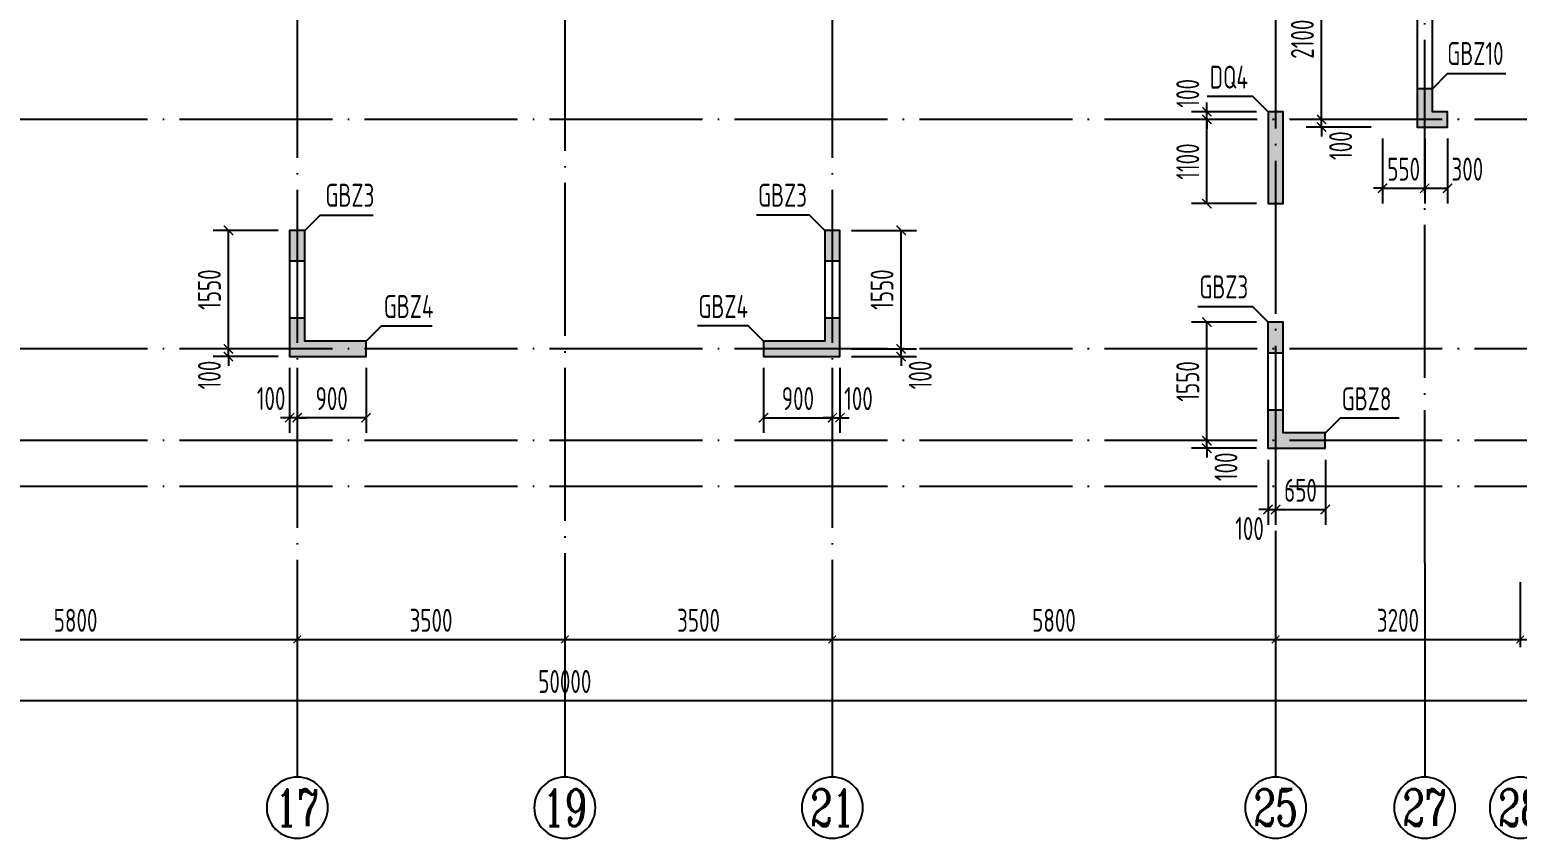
# Model space of a CAD drawing. Extents: x -1058961 to 23600, y -449123 to 2751847.
# Drawn here: x -426729 to -407268, y -190577 to -180004 of the extents above; entities that cross this region are included whole.
import ezdxf
from ezdxf.enums import TextEntityAlignment as Align

# ---------------------------------------------------------------- set-up
doc = ezdxf.new("R2010")
doc.units = 0
doc.header["$LTSCALE"] = 1000
doc.linetypes.add('DOTE', pattern=[2.42, 2, -0.2, 0.02, -0.2])
doc.layers.get('0').update_dxf_attribs({"linetype": 'CONTINUOUS'})
doc.layers.get('DEFPOINTS').update_dxf_attribs({"linetype": 'CONTINUOUS'})
for name, color, linetype in [('A-AXIS', 1, 'CONTINUOUS'), ('A-DOTE', 10, 'DOTE'), ('AXIS_NUM', 7, 'CONTINUOUS'), ('S-Q墙实线', 6, 'CONTINUOUS'), ('S-Q墙标注', 3, 'CONTINUOUS'), ('S-X详图填充', 252, 'CONTINUOUS'), ('S-X详图实线', 4, 'CONTINUOUS'), ('S-Y一般标注', 3, 'CONTINUOUS'), ('S-Z柱编号', 6, 'CONTINUOUS')]:
    doc.layers.add(name, color=color, linetype=linetype)
doc.styles.add('TSSD_Axis', font='complex.shx', dxfattribs={"width": 0.7, "bigfont": 'hztxt.shx'})
doc.styles.add('TSSD_DIMENSION', font='Tssdeng.shx', dxfattribs={"width": 0.7, "bigfont": 'tssdchn.shx'})
doc.styles.add('TSSD_REIN', font='tssdeng.shx', dxfattribs={"width": 0.7, "height": 300, "bigfont": 'tssdchn.shx'})
doc.styles.add('结构文字', font='zstxt.shx', dxfattribs={"width": 0.7, "bigfont": 'zshz.shx'})
doc.dimstyles.new('STRUCK', dxfattribs={"dimtxt": 400, "dimasz": 121, "dimexe": 200, "dimexo": 150, "dimgap": 115, "dimtad": 1, "dimdec": 0, "dimdsep": 46, "dimtxsty": '结构文字', "dimblk": 'ARCHTICK', "dimcen": 400, "dimclrd": 3, "dimclre": 3, "dimclrt": 7, "dimadec": 0, "dimazin": 0, "dimtfac": 1, "dimtdec": 0, "dimtix": 1, "dimtmove": 2, "dimatfit": 3, "dimldrblk": '_DIMX', "dimfxl": 0, "dimtolj": 1, "dimtzin": 0, "dimarcsym": 0})
doc.dimstyles.new('TSSD_100_100', dxfattribs={"dimtxt": 300, "dimasz": 100, "dimexe": 100, "dimexo": 250, "dimgap": 100, "dimtad": 1, "dimdec": 0, "dimzin": 0, "dimdsep": 46, "dimtxsty": 'TSSD_DIMENSION', "dimblk": 'ARCHTICK', "dimcen": 0, "dimdle": 100, "dimclrt": 7, "dimadec": 0, "dimazin": 0, "dimtfac": 1, "dimtdec": 0, "dimtix": 1, "dimtmove": 2, "dimatfit": 3, "dimldrblk": 'ARCHTICK', "dimfxl": 0, "dimtolj": 1, "dimtzin": 0, "dimarcsym": 0})

# ---------------------------------------------------------------- blocks, each defined once
blk = doc.blocks.new('_ArchTick')
at = {"color": 0, "linetype": 'ByBlock', "const_width": 0.15}
blk.add_lwpolyline([(-0.5, -0.5), (0.5, 0.5)], dxfattribs=at)
blk = doc.blocks.new('*D1101')
at = {"layer": 'DEFPOINTS', "color": 0}
for p in [(20300, 3600), (26100, 3600), (26100, 2600)]:
    blk.add_point(p, dxfattribs=at)
at = {"layer": 'S-Y一般标注', "color": 0, "lineweight": -2}
for p, q in [((20300, 3350), (20300, 2500)), ((26100, 3350), (26100, 2500)), ((20200, 2600), (26200, 2600))]:
    blk.add_line(p, q, dxfattribs=at)
at = {"layer": 'S-Y一般标注', "color": 0, "lineweight": -2, "xscale": 100, "yscale": 100, "zscale": 100, "rotation": 180}
blk.add_blockref('_ArchTick', (20300, 2600), dxfattribs=at)
at = {"layer": 'S-Y一般标注', "color": 0, "lineweight": -2, "xscale": 100, "yscale": 100, "zscale": 100}
blk.add_blockref('_ArchTick', (26100, 2600), dxfattribs=at)
at = {"layer": 'S-Y一般标注', "color": 7, "insert": (23200, 2850), "char_height": 300, "attachment_point": 5, "style": 'TSSD_DIMENSION'}
blk.add_mtext('\\A1;5800', dxfattribs=at)
blk = doc.blocks.new('ts_axno')
at = {"color": 0, "linetype": 'ByBlock', "lineweight": -2}
blk.add_circle((0, 0), 0.5, dxfattribs=at)
at = {"color": 0, "linetype": 'ByBlock', "lineweight": -2, "style": 'TSSD_Axis', "width": 0.7}
blk.add_attdef('A', text='', height=0.6, dxfattribs=at).set_placement((0, 0), align=Align.MIDDLE_CENTER)
blk = doc.blocks.new('*D1102')
at = {"layer": 'DEFPOINTS', "color": 0}
for p in [(26100, 3600), (29600, 3600), (29600, 2600)]:
    blk.add_point(p, dxfattribs=at)
at = {"layer": 'S-Y一般标注', "color": 0, "lineweight": -2}
for p, q in [((26100, 3350), (26100, 2500)), ((29600, 3350), (29600, 2500)), ((26000, 2600), (29700, 2600))]:
    blk.add_line(p, q, dxfattribs=at)
at = {"layer": 'S-Y一般标注', "color": 0, "lineweight": -2, "xscale": 100, "yscale": 100, "zscale": 100, "rotation": 180}
blk.add_blockref('_ArchTick', (26100, 2600), dxfattribs=at)
at = {"layer": 'S-Y一般标注', "color": 0, "lineweight": -2, "xscale": 100, "yscale": 100, "zscale": 100}
blk.add_blockref('_ArchTick', (29600, 2600), dxfattribs=at)
at = {"layer": 'S-Y一般标注', "color": 7, "insert": (27850, 2850), "char_height": 300, "attachment_point": 5, "style": 'TSSD_DIMENSION'}
blk.add_mtext('\\A1;3500', dxfattribs=at)
blk = doc.blocks.new('*D1103')
at = {"layer": 'DEFPOINTS', "color": 0}
for p in [(33100, 3600), (38900, 3600), (38900, 2600)]:
    blk.add_point(p, dxfattribs=at)
at = {"layer": 'S-Y一般标注', "color": 0, "lineweight": -2}
for p, q in [((33100, 3350), (33100, 2500)), ((38900, 3350), (38900, 2500)), ((33000, 2600), (39000, 2600))]:
    blk.add_line(p, q, dxfattribs=at)
at = {"layer": 'S-Y一般标注', "color": 0, "lineweight": -2, "xscale": 100, "yscale": 100, "zscale": 100, "rotation": 180}
blk.add_blockref('_ArchTick', (33100, 2600), dxfattribs=at)
at = {"layer": 'S-Y一般标注', "color": 0, "lineweight": -2, "xscale": 100, "yscale": 100, "zscale": 100}
blk.add_blockref('_ArchTick', (38900, 2600), dxfattribs=at)
at = {"layer": 'S-Y一般标注', "color": 7, "insert": (36000, 2850), "char_height": 300, "attachment_point": 5, "style": 'TSSD_DIMENSION'}
blk.add_mtext('\\A1;5800', dxfattribs=at)
blk = doc.blocks.new('*D1104')
at = {"layer": 'DEFPOINTS', "color": 0}
for p in [(42100, 3600), (45300, 3600), (45300, 2600)]:
    blk.add_point(p, dxfattribs=at)
at = {"layer": 'S-Y一般标注', "color": 0, "lineweight": -2}
for p, q in [((42100, 3350), (42100, 2500)), ((45300, 3350), (45300, 2500)), ((42000, 2600), (45400, 2600))]:
    blk.add_line(p, q, dxfattribs=at)
at = {"layer": 'S-Y一般标注', "color": 0, "lineweight": -2, "xscale": 100, "yscale": 100, "zscale": 100, "rotation": 180}
blk.add_blockref('_ArchTick', (42100, 2600), dxfattribs=at)
at = {"layer": 'S-Y一般标注', "color": 0, "lineweight": -2, "xscale": 100, "yscale": 100, "zscale": 100}
blk.add_blockref('_ArchTick', (45300, 2600), dxfattribs=at)
at = {"layer": 'S-Y一般标注', "color": 7, "insert": (43700, 2850), "char_height": 300, "attachment_point": 5, "style": 'TSSD_DIMENSION'}
blk.add_mtext('\\A1;3200', dxfattribs=at)
blk = doc.blocks.new('*D1107')
at = {"layer": 'DEFPOINTS', "color": 0}
for p in [(4600, 3600), (54600, 3600), (54600, 1800)]:
    blk.add_point(p, dxfattribs=at)
at = {"layer": 'S-Y一般标注', "color": 0, "lineweight": -2}
for p, q in [((4600, 3350), (4600, 1700)), ((54600, 3350), (54600, 1700)), ((4500, 1800), (54700, 1800))]:
    blk.add_line(p, q, dxfattribs=at)
at = {"layer": 'S-Y一般标注', "color": 0, "lineweight": -2, "xscale": 100, "yscale": 100, "zscale": 100, "rotation": 180}
blk.add_blockref('_ArchTick', (4600, 1800), dxfattribs=at)
at = {"layer": 'S-Y一般标注', "color": 0, "lineweight": -2, "xscale": 100, "yscale": 100, "zscale": 100}
blk.add_blockref('_ArchTick', (54600, 1800), dxfattribs=at)
at = {"layer": 'S-Y一般标注', "color": 7, "insert": (29600, 2050), "char_height": 300, "attachment_point": 5, "style": 'TSSD_DIMENSION'}
blk.add_mtext('\\A1;50000', dxfattribs=at)
blk = doc.blocks.new('*D1110')
at = {"layer": 'DEFPOINTS', "color": 0}
for p in [(29600, 3600), (33100, 3600), (33100, 2600)]:
    blk.add_point(p, dxfattribs=at)
at = {"layer": 'S-Y一般标注', "color": 0, "lineweight": -2}
for p, q in [((29600, 3350), (29600, 2500)), ((33100, 3350), (33100, 2500)), ((29500, 2600), (33200, 2600))]:
    blk.add_line(p, q, dxfattribs=at)
at = {"layer": 'S-Y一般标注', "color": 0, "lineweight": -2, "xscale": 100, "yscale": 100, "zscale": 100, "rotation": 180}
blk.add_blockref('_ArchTick', (29600, 2600), dxfattribs=at)
at = {"layer": 'S-Y一般标注', "color": 0, "lineweight": -2, "xscale": 100, "yscale": 100, "zscale": 100}
blk.add_blockref('_ArchTick', (33100, 2600), dxfattribs=at)
at = {"layer": 'S-Y一般标注', "color": 7, "insert": (31350, 2850), "char_height": 300, "attachment_point": 5, "style": 'TSSD_DIMENSION'}
blk.add_mtext('\\A1;3500', dxfattribs=at)
blk = doc.blocks.new('*D1111')
at = {"layer": 'DEFPOINTS', "color": 0}
for p in [(38900, 3600), (42100, 3600), (42100, 2600)]:
    blk.add_point(p, dxfattribs=at)
at = {"layer": 'S-Y一般标注', "color": 0, "lineweight": -2}
for p, q in [((38900, 3350), (38900, 2500)), ((42100, 3350), (42100, 2500)), ((38800, 2600), (42200, 2600))]:
    blk.add_line(p, q, dxfattribs=at)
at = {"layer": 'S-Y一般标注', "color": 0, "lineweight": -2, "xscale": 100, "yscale": 100, "zscale": 100, "rotation": 180}
blk.add_blockref('_ArchTick', (38900, 2600), dxfattribs=at)
at = {"layer": 'S-Y一般标注', "color": 0, "lineweight": -2, "xscale": 100, "yscale": 100, "zscale": 100}
blk.add_blockref('_ArchTick', (42100, 2600), dxfattribs=at)
at = {"layer": 'S-Y一般标注', "color": 7, "insert": (40500, 2850), "char_height": 300, "attachment_point": 5, "style": 'TSSD_DIMENSION'}
blk.add_mtext('\\A1;3200', dxfattribs=at)
blk = doc.blocks.new('*D908')
at = {"layer": 'DEFPOINTS', "color": 0}
for p in [(-424129, -184177), (-423329, -184177), (-423329, -184277)]:
    blk.add_point(p, dxfattribs=at)
at = {"layer": 'S-Q墙标注', "color": 3, "lineweight": -2}
for p, q in [((-424129, -184177), (-424129, -184056)), ((-423479, -184177), (-424329, -184177)), ((-423479, -184277), (-424329, -184277)), ((-424129, -184277), (-424129, -184177)), ((-424129, -184277), (-424129, -184398))]:
    blk.add_line(p, q, dxfattribs=at)
at = {"layer": 'S-Q墙标注', "color": 3, "lineweight": -2, "xscale": 121, "yscale": 121, "zscale": 121}
for p, rotation in [((-424129, -184177), 270), ((-424129, -184277), 90)]:
    blk.add_blockref('_ArchTick', p, dxfattribs=dict(at, rotation=rotation))
at = {"layer": 'S-Q墙标注', "color": 7, "insert": (-424379, -184519), "char_height": 300, "attachment_point": 5, "rotation": 90, "style": 'TSSD_REIN'}
blk.add_mtext('\\A1;100', dxfattribs=at)
blk = doc.blocks.new('_DIMX')
blk.add_line((-150, 0), (150, 0))
at = {"const_width": 50}
blk.add_lwpolyline([(-70, -70), (70, 70)], dxfattribs=at)
blk = doc.blocks.new('*D909')
at = {"layer": 'DEFPOINTS', "color": 0}
for p in [(-424129, -182627), (-423329, -182627), (-423329, -184177)]:
    blk.add_point(p, dxfattribs=at)
at = {"layer": 'S-Q墙标注', "color": 3, "lineweight": -2}
for p, q in [((-423479, -182627), (-424329, -182627)), ((-424129, -184177), (-424129, -182627)), ((-423479, -184177), (-424329, -184177))]:
    blk.add_line(p, q, dxfattribs=at)
at = {"layer": 'S-Q墙标注', "color": 3, "lineweight": -2, "xscale": 121, "yscale": 121, "zscale": 121}
for p, rotation in [((-424129, -182627), 90), ((-424129, -184177), 270)]:
    blk.add_blockref('_ArchTick', p, dxfattribs=dict(at, rotation=rotation))
at = {"layer": 'S-Q墙标注', "color": 7, "insert": (-424379, -183402), "char_height": 300, "attachment_point": 5, "rotation": 90, "style": 'TSSD_REIN'}
blk.add_mtext('\\A1;1550', dxfattribs=at)
blk = doc.blocks.new('*D910')
at = {"layer": 'DEFPOINTS', "color": 0}
for p in [(-423229, -184277), (-422329, -184277), (-423229, -185077)]:
    blk.add_point(p, dxfattribs=at)
at = {"layer": 'S-Q墙标注', "color": 3, "lineweight": -2}
for p, q in [((-423229, -184427), (-423229, -185277)), ((-422329, -184427), (-422329, -185277)), ((-422329, -185077), (-423229, -185077))]:
    blk.add_line(p, q, dxfattribs=at)
at = {"layer": 'S-Q墙标注', "color": 3, "lineweight": -2, "xscale": 121, "yscale": 121, "zscale": 121, "rotation": 180}
blk.add_blockref('_ArchTick', (-423229, -185077), dxfattribs=at)
at = {"layer": 'S-Q墙标注', "color": 3, "lineweight": -2, "xscale": 121, "yscale": 121, "zscale": 121}
blk.add_blockref('_ArchTick', (-422329, -185077), dxfattribs=at)
at = {"layer": 'S-Q墙标注', "color": 7, "insert": (-422779, -184827), "char_height": 300, "attachment_point": 5, "style": 'TSSD_REIN'}
blk.add_mtext('\\A1;900', dxfattribs=at)
blk = doc.blocks.new('*D911')
at = {"layer": 'DEFPOINTS', "color": 0}
for p in [(-423329, -184277), (-423229, -184277), (-423329, -185077)]:
    blk.add_point(p, dxfattribs=at)
at = {"layer": 'S-Q墙标注', "color": 3, "lineweight": -2}
for p, q in [((-423329, -184427), (-423329, -185277)), ((-423229, -184427), (-423229, -185277)), ((-423329, -185077), (-423450, -185077)), ((-423229, -185077), (-423329, -185077)), ((-423229, -185077), (-423108, -185077))]:
    blk.add_line(p, q, dxfattribs=at)
at = {"layer": 'S-Q墙标注', "color": 3, "lineweight": -2, "xscale": 121, "yscale": 121, "zscale": 121}
blk.add_blockref('_ArchTick', (-423329, -185077), dxfattribs=at)
at = {"layer": 'S-Q墙标注', "color": 3, "lineweight": -2, "xscale": 121, "yscale": 121, "zscale": 121, "rotation": 180}
blk.add_blockref('_ArchTick', (-423229, -185077), dxfattribs=at)
at = {"layer": 'S-Q墙标注', "color": 7, "insert": (-423571, -184827), "char_height": 300, "attachment_point": 5, "style": 'TSSD_REIN'}
blk.add_mtext('\\A1;100', dxfattribs=at)
blk = doc.blocks.new('*D979')
at = {"layer": 'DEFPOINTS', "color": 0}
for p in [(-416129, -184177), (-416129, -184277), (-415329, -184177)]:
    blk.add_point(p, dxfattribs=at)
at = {"layer": 'S-Q墙标注', "color": 3, "lineweight": -2}
for p, q in [((-415329, -184177), (-415329, -184056)), ((-415979, -184177), (-415129, -184177)), ((-415979, -184277), (-415129, -184277)), ((-415329, -184277), (-415329, -184177)), ((-415329, -184277), (-415329, -184398))]:
    blk.add_line(p, q, dxfattribs=at)
at = {"layer": 'S-Q墙标注', "color": 3, "lineweight": -2, "xscale": 121, "yscale": 121, "zscale": 121}
for p, rotation in [((-415329, -184177), 270), ((-415329, -184277), 90)]:
    blk.add_blockref('_ArchTick', p, dxfattribs=dict(at, rotation=rotation))
at = {"layer": 'S-Q墙标注', "color": 7, "insert": (-415079, -184519), "char_height": 300, "attachment_point": 5, "rotation": 90, "style": 'TSSD_REIN'}
blk.add_mtext('\\A1;100', dxfattribs=at)
blk = doc.blocks.new('*D980')
at = {"layer": 'DEFPOINTS', "color": 0}
for p in [(-416129, -182627), (-415329, -182627), (-416129, -184177)]:
    blk.add_point(p, dxfattribs=at)
at = {"layer": 'S-Q墙标注', "color": 3, "lineweight": -2}
for p, q in [((-415979, -182627), (-415129, -182627)), ((-415329, -184177), (-415329, -182627)), ((-415979, -184177), (-415129, -184177))]:
    blk.add_line(p, q, dxfattribs=at)
at = {"layer": 'S-Q墙标注', "color": 3, "lineweight": -2, "xscale": 121, "yscale": 121, "zscale": 121}
for p, rotation in [((-415329, -182627), 90), ((-415329, -184177), 270)]:
    blk.add_blockref('_ArchTick', p, dxfattribs=dict(at, rotation=rotation))
at = {"layer": 'S-Q墙标注', "color": 7, "insert": (-415579, -183402), "char_height": 300, "attachment_point": 5, "rotation": 90, "style": 'TSSD_REIN'}
blk.add_mtext('\\A1;1550', dxfattribs=at)
blk = doc.blocks.new('*D981')
at = {"layer": 'DEFPOINTS', "color": 0}
for p in [(-417129, -184277), (-416229, -184277), (-416229, -185077)]:
    blk.add_point(p, dxfattribs=at)
at = {"layer": 'S-Q墙标注', "color": 3, "lineweight": -2}
for p, q in [((-417129, -184427), (-417129, -185277)), ((-416229, -184427), (-416229, -185277)), ((-417129, -185077), (-416229, -185077))]:
    blk.add_line(p, q, dxfattribs=at)
at = {"layer": 'S-Q墙标注', "color": 3, "lineweight": -2, "xscale": 121, "yscale": 121, "zscale": 121, "rotation": 180}
blk.add_blockref('_ArchTick', (-417129, -185077), dxfattribs=at)
at = {"layer": 'S-Q墙标注', "color": 3, "lineweight": -2, "xscale": 121, "yscale": 121, "zscale": 121}
blk.add_blockref('_ArchTick', (-416229, -185077), dxfattribs=at)
at = {"layer": 'S-Q墙标注', "color": 7, "insert": (-416679, -184827), "char_height": 300, "attachment_point": 5, "style": 'TSSD_REIN'}
blk.add_mtext('\\A1;900', dxfattribs=at)
blk = doc.blocks.new('*D982')
at = {"layer": 'DEFPOINTS', "color": 0}
for p in [(-416229, -184277), (-416129, -184277), (-416129, -185077)]:
    blk.add_point(p, dxfattribs=at)
at = {"layer": 'S-Q墙标注', "color": 3, "lineweight": -2}
for p, q in [((-416229, -184427), (-416229, -185277)), ((-416129, -184427), (-416129, -185277)), ((-416229, -185077), (-416350, -185077)), ((-416229, -185077), (-416129, -185077)), ((-416129, -185077), (-416008, -185077))]:
    blk.add_line(p, q, dxfattribs=at)
at = {"layer": 'S-Q墙标注', "color": 3, "lineweight": -2, "xscale": 121, "yscale": 121, "zscale": 121}
blk.add_blockref('_ArchTick', (-416229, -185077), dxfattribs=at)
at = {"layer": 'S-Q墙标注', "color": 3, "lineweight": -2, "xscale": 121, "yscale": 121, "zscale": 121, "rotation": 180}
blk.add_blockref('_ArchTick', (-416129, -185077), dxfattribs=at)
at = {"layer": 'S-Q墙标注', "color": 7, "insert": (-415887, -184827), "char_height": 300, "attachment_point": 5, "style": 'TSSD_REIN'}
blk.add_mtext('\\A1;100', dxfattribs=at)
blk = doc.blocks.new('*D983')
at = {"layer": 'DEFPOINTS', "color": 0}
for p in [(-411329, -185377), (-410529, -185377), (-410529, -185477)]:
    blk.add_point(p, dxfattribs=at)
at = {"layer": 'S-Q墙标注', "color": 3, "lineweight": -2}
for p, q in [((-411329, -185377), (-411329, -185256)), ((-410679, -185377), (-411529, -185377)), ((-411329, -185477), (-411329, -185377)), ((-410679, -185477), (-411529, -185477)), ((-411329, -185477), (-411329, -185598))]:
    blk.add_line(p, q, dxfattribs=at)
at = {"layer": 'S-Q墙标注', "color": 3, "lineweight": -2, "xscale": 121, "yscale": 121, "zscale": 121}
for p, rotation in [((-411329, -185377), 270), ((-411329, -185477), 90)]:
    blk.add_blockref('_ArchTick', p, dxfattribs=dict(at, rotation=rotation))
at = {"layer": 'S-Q墙标注', "color": 7, "insert": (-411079, -185719), "char_height": 300, "attachment_point": 5, "rotation": 90, "style": 'TSSD_REIN'}
blk.add_mtext('\\A1;100', dxfattribs=at)
blk = doc.blocks.new('*D984')
at = {"layer": 'DEFPOINTS', "color": 0}
for p in [(-411329, -183827), (-410529, -183827), (-410529, -185377)]:
    blk.add_point(p, dxfattribs=at)
at = {"layer": 'S-Q墙标注', "color": 3, "lineweight": -2}
for p, q in [((-410679, -183827), (-411529, -183827)), ((-411329, -185377), (-411329, -183827)), ((-410679, -185377), (-411529, -185377))]:
    blk.add_line(p, q, dxfattribs=at)
at = {"layer": 'S-Q墙标注', "color": 3, "lineweight": -2, "xscale": 121, "yscale": 121, "zscale": 121}
for p, rotation in [((-411329, -183827), 90), ((-411329, -185377), 270)]:
    blk.add_blockref('_ArchTick', p, dxfattribs=dict(at, rotation=rotation))
at = {"layer": 'S-Q墙标注', "color": 7, "insert": (-411579, -184602), "char_height": 300, "attachment_point": 5, "rotation": 90, "style": 'TSSD_REIN'}
blk.add_mtext('\\A1;1550', dxfattribs=at)
blk = doc.blocks.new('*D985')
at = {"layer": 'DEFPOINTS', "color": 0}
for p in [(-410529, -185477), (-410429, -185477), (-410429, -186277)]:
    blk.add_point(p, dxfattribs=at)
at = {"layer": 'S-Q墙标注', "color": 3, "lineweight": -2}
for p, q in [((-410529, -185627), (-410529, -186477)), ((-410429, -185627), (-410429, -186477)), ((-410529, -186277), (-410650, -186277)), ((-410529, -186277), (-410429, -186277)), ((-410429, -186277), (-410308, -186277))]:
    blk.add_line(p, q, dxfattribs=at)
at = {"layer": 'S-Q墙标注', "color": 3, "lineweight": -2, "xscale": 121, "yscale": 121, "zscale": 121}
blk.add_blockref('_ArchTick', (-410529, -186277), dxfattribs=at)
at = {"layer": 'S-Q墙标注', "color": 3, "lineweight": -2, "xscale": 121, "yscale": 121, "zscale": 121, "rotation": 180}
blk.add_blockref('_ArchTick', (-410429, -186277), dxfattribs=at)
at = {"layer": 'S-Q墙标注', "color": 7, "insert": (-410771, -186527), "char_height": 300, "attachment_point": 5, "style": 'TSSD_REIN'}
blk.add_mtext('\\A1;100', dxfattribs=at)
blk = doc.blocks.new('*D986')
at = {"layer": 'DEFPOINTS', "color": 0}
for p in [(-410429, -185477), (-409779, -185477), (-409779, -186277)]:
    blk.add_point(p, dxfattribs=at)
at = {"layer": 'S-Q墙标注', "color": 3, "lineweight": -2}
for p, q in [((-410429, -185627), (-410429, -186477)), ((-409779, -185627), (-409779, -186477)), ((-410429, -186277), (-409779, -186277))]:
    blk.add_line(p, q, dxfattribs=at)
at = {"layer": 'S-Q墙标注', "color": 3, "lineweight": -2, "xscale": 121, "yscale": 121, "zscale": 121, "rotation": 180}
blk.add_blockref('_ArchTick', (-410429, -186277), dxfattribs=at)
at = {"layer": 'S-Q墙标注', "color": 3, "lineweight": -2, "xscale": 121, "yscale": 121, "zscale": 121}
blk.add_blockref('_ArchTick', (-409779, -186277), dxfattribs=at)
at = {"layer": 'S-Q墙标注', "color": 7, "insert": (-410104, -186027), "char_height": 300, "attachment_point": 5, "style": 'TSSD_REIN'}
blk.add_mtext('\\A1;650', dxfattribs=at)
blk = doc.blocks.new('*D1007')
at = {"layer": 'DEFPOINTS', "color": 0}
for p in [(-409829, -181177), (-409029, -181177), (-409029, -181277)]:
    blk.add_point(p, dxfattribs=at)
at = {"layer": 'S-Q墙标注', "color": 3, "lineweight": -2}
for p, q in [((-409179, -181177), (-410029, -181177)), ((-409829, -181177), (-409829, -181056)), ((-409829, -181277), (-409829, -181177)), ((-409179, -181277), (-410029, -181277)), ((-409829, -181277), (-409829, -181398))]:
    blk.add_line(p, q, dxfattribs=at)
at = {"layer": 'S-Q墙标注', "color": 3, "lineweight": -2, "xscale": 121, "yscale": 121, "zscale": 121}
for p, rotation in [((-409829, -181177), 270), ((-409829, -181277), 90)]:
    blk.add_blockref('_ArchTick', p, dxfattribs=dict(at, rotation=rotation))
at = {"layer": 'S-Q墙标注', "color": 7, "insert": (-409579, -181519), "char_height": 300, "attachment_point": 5, "rotation": 90, "style": 'TSSD_REIN'}
blk.add_mtext('\\A1;100', dxfattribs=at)
blk = doc.blocks.new('*D1008')
at = {"layer": 'DEFPOINTS', "color": 0}
for p in [(-409829, -179077), (-409029, -179077), (-409029, -181177)]:
    blk.add_point(p, dxfattribs=at)
at = {"layer": 'S-Q墙标注', "color": 3, "lineweight": -2}
for p, q in [((-409179, -179077), (-410029, -179077)), ((-409829, -181177), (-409829, -179077)), ((-409179, -181177), (-410029, -181177))]:
    blk.add_line(p, q, dxfattribs=at)
at = {"layer": 'S-Q墙标注', "color": 3, "lineweight": -2, "xscale": 121, "yscale": 121, "zscale": 121}
for p, rotation in [((-409829, -179077), 90), ((-409829, -181177), 270)]:
    blk.add_blockref('_ArchTick', p, dxfattribs=dict(at, rotation=rotation))
at = {"layer": 'S-Q墙标注', "color": 7, "insert": (-410079, -180127), "char_height": 300, "attachment_point": 5, "rotation": 90, "style": 'TSSD_REIN'}
blk.add_mtext('\\A1;2100', dxfattribs=at)
blk = doc.blocks.new('*D1060')
at = {"layer": 'DEFPOINTS', "color": 0}
for p in [(-409029, -181277), (-408479, -181277), (-408479, -182077)]:
    blk.add_point(p, dxfattribs=at)
at = {"layer": 'S-Q墙标注', "color": 3, "lineweight": -2}
for p, q in [((-409029, -181427), (-409029, -182277)), ((-408479, -181427), (-408479, -182277)), ((-409029, -182077), (-409150, -182077)), ((-409029, -182077), (-408479, -182077)), ((-408479, -182077), (-408358, -182077))]:
    blk.add_line(p, q, dxfattribs=at)
at = {"layer": 'S-Q墙标注', "color": 3, "lineweight": -2, "xscale": 121, "yscale": 121, "zscale": 121}
blk.add_blockref('_ArchTick', (-409029, -182077), dxfattribs=at)
at = {"layer": 'S-Q墙标注', "color": 3, "lineweight": -2, "xscale": 121, "yscale": 121, "zscale": 121, "rotation": 180}
blk.add_blockref('_ArchTick', (-408479, -182077), dxfattribs=at)
at = {"layer": 'S-Q墙标注', "color": 7, "insert": (-408754, -181827), "char_height": 300, "attachment_point": 5, "style": 'TSSD_REIN'}
blk.add_mtext('\\A1;550', dxfattribs=at)
blk = doc.blocks.new('*D1061')
at = {"layer": 'DEFPOINTS', "color": 0}
for p in [(-408479, -181277), (-408179, -181277), (-408179, -182077)]:
    blk.add_point(p, dxfattribs=at)
at = {"layer": 'S-Q墙标注', "color": 3, "lineweight": -2}
for p, q in [((-408479, -181427), (-408479, -182277)), ((-408179, -181427), (-408179, -182277)), ((-408479, -182077), (-408179, -182077))]:
    blk.add_line(p, q, dxfattribs=at)
at = {"layer": 'S-Q墙标注', "color": 3, "lineweight": -2, "xscale": 121, "yscale": 121, "zscale": 121, "rotation": 180}
blk.add_blockref('_ArchTick', (-408479, -182077), dxfattribs=at)
at = {"layer": 'S-Q墙标注', "color": 3, "lineweight": -2, "xscale": 121, "yscale": 121, "zscale": 121}
blk.add_blockref('_ArchTick', (-408179, -182077), dxfattribs=at)
at = {"layer": 'S-Q墙标注', "color": 7, "insert": (-407921, -181827), "char_height": 300, "attachment_point": 5, "style": 'TSSD_REIN'}
blk.add_mtext('\\A1;300', dxfattribs=at)
blk = doc.blocks.new('*D3207')
at = {"layer": 'DEFPOINTS', "color": 0}
for p in [(-411329, -181177), (-410529, -181177), (-410529, -182277)]:
    blk.add_point(p, dxfattribs=at)
at = {"layer": 'S-Q墙标注', "color": 3, "lineweight": -2}
for p, q in [((-410679, -181177), (-411529, -181177)), ((-411329, -182277), (-411329, -181177)), ((-410679, -182277), (-411529, -182277))]:
    blk.add_line(p, q, dxfattribs=at)
at = {"layer": 'S-Q墙标注', "color": 3, "lineweight": -2, "xscale": 121, "yscale": 121, "zscale": 121}
for p, rotation in [((-411329, -181177), 90), ((-411329, -182277), 270)]:
    blk.add_blockref('_ArchTick', p, dxfattribs=dict(at, rotation=rotation))
at = {"layer": 'S-Q墙标注', "color": 7, "insert": (-411579, -181727), "char_height": 300, "attachment_point": 5, "rotation": 90, "style": 'TSSD_REIN'}
blk.add_mtext('\\A1;1100', dxfattribs=at)
blk = doc.blocks.new('*D3208')
at = {"layer": 'DEFPOINTS', "color": 0}
for p in [(-411329, -181077), (-410529, -181077), (-410529, -181177)]:
    blk.add_point(p, dxfattribs=at)
at = {"layer": 'S-Q墙标注', "color": 3, "lineweight": -2}
for p, q in [((-411329, -181077), (-411329, -180956)), ((-410679, -181077), (-411529, -181077)), ((-410679, -181177), (-411529, -181177)), ((-411329, -181177), (-411329, -181077)), ((-411329, -181177), (-411329, -181298))]:
    blk.add_line(p, q, dxfattribs=at)
at = {"layer": 'S-Q墙标注', "color": 3, "lineweight": -2, "xscale": 121, "yscale": 121, "zscale": 121}
for p, rotation in [((-411329, -181077), 270), ((-411329, -181177), 90)]:
    blk.add_blockref('_ArchTick', p, dxfattribs=dict(at, rotation=rotation))
at = {"layer": 'S-Q墙标注', "color": 7, "insert": (-411579, -180835), "char_height": 300, "attachment_point": 5, "rotation": 90, "style": 'TSSD_REIN'}
blk.add_mtext('\\A1;100', dxfattribs=at)
blk = doc.blocks.new('20210726.16395156')
at = {"layer": 'A-AXIS'}
for p, q in [((26100, 3600), (26100, 800)), ((29600, 3600), (29600, 800)), ((33100, 3600), (33100, 800)), ((38900, 3600.1), (38900, 800.1)), ((40850, 3600.2), (40850, 800.2))]:
    blk.add_line(p, q, dxfattribs=at)
at = {"layer": 'A-DOTE'}
for p, q in [((29600, 18249.9), (29600, 3600)), ((38900.2, 13700), (38900, 3600)), ((40850, 3600.2), (40850, 11500)), ((26100, 10900), (26100, 3600)), ((33100, 10900), (33100, 3600)), ((55600, 9400), (3600, 9400)), ((55600, 6400), (3600, 6400)), ((55600, 5200), (3600, 5200)), ((55600, 4600), (3600, 4600))]:
    blk.add_line(p, q, dxfattribs=at)
at = {"layer": 'A-AXIS'}
ref = blk.add_blockref('ts_axno', (26100, 400), dxfattribs=dict(at, xscale=-800, yscale=800, zscale=800, rotation=180))
ref.add_attrib('10', '17', dxfattribs={"layer": 'AXIS_NUM', "height": 480, "style": 'TSSD_Axis', "width": 0.7}).set_placement((26100, 400), align=Align.MIDDLE_CENTER)
ref = blk.add_blockref('ts_axno', (29600, 400), dxfattribs=dict(at, xscale=-800, yscale=800, zscale=800, rotation=180))
ref.add_attrib('13', '19', dxfattribs={"layer": 'AXIS_NUM', "height": 480, "style": 'TSSD_Axis', "width": 0.7}).set_placement((29600, 400), align=Align.MIDDLE_CENTER)
ref = blk.add_blockref('ts_axno', (33100, 400), dxfattribs=dict(at, xscale=-800, yscale=800, zscale=800, rotation=180))
ref.add_attrib('13', '21', dxfattribs={"layer": 'AXIS_NUM', "height": 480, "style": 'TSSD_Axis', "width": 0.7}).set_placement((33100, 400), align=Align.MIDDLE_CENTER)
ref = blk.add_blockref('ts_axno', (38900, 400.1), dxfattribs=dict(at, xscale=-800, yscale=800, zscale=800, rotation=180))
ref.add_attrib('17', '25', dxfattribs={"layer": 'AXIS_NUM', "height": 480, "style": 'TSSD_Axis', "width": 0.7}).set_placement((38900, 400.1), align=Align.MIDDLE_CENTER)
ref = blk.add_blockref('ts_axno', (40850, 400.2), dxfattribs=dict(at, xscale=-800, yscale=800, zscale=800, rotation=180))
ref.add_attrib('5', '27', dxfattribs={"layer": 'AXIS_NUM', "height": 480, "style": 'TSSD_Axis', "width": 0.7}).set_placement((40850, 400.2), align=Align.MIDDLE_CENTER)
ref = blk.add_blockref('ts_axno', (42100, 400), dxfattribs=dict(at, xscale=-800, yscale=800, zscale=800, rotation=180))
ref.add_attrib('19', '28', dxfattribs={"layer": 'AXIS_NUM', "height": 480, "style": 'TSSD_Axis', "width": 0.7}).set_placement((42100, 400), align=Align.MIDDLE_CENTER)
at = {"layer": 'S-Y一般标注'}
for base, p1, p2, picture, middle in [((54600, 1800), (4600, 3600), (54600, 3600), '*D1107', (29600, 2050)), ((26100, 2600), (20300, 3600), (26100, 3600), '*D1101', (23200, 2850)), ((29600, 2600), (26100, 3600), (29600, 3600), '*D1102', (27850, 2850)), ((33100, 2600), (29600, 3600), (33100, 3600), '*D1110', (31350, 2850)), ((38900, 2600.1), (33100, 3600), (38900, 3600.1), '*D1103', (36000, 2850.1)), ((42100, 2600.1), (38900, 3600.1), (42100, 3600.1), '*D1111', (40500, 2850.1)), ((45300, 2600.1), (42100, 3600.1), (45300, 3600.1), '*D1104', (43700, 2850.1))]:
    dim = blk.add_linear_dim(base=base, p1=p1, p2=p2, dimstyle='TSSD_100_100', dxfattribs=at)
    dim.commit()
    dim.dimension.update_dxf_attribs({"geometry": picture, "text_midpoint": middle})

msp = doc.modelspace()

# ---------------------------------------------------------------- hatches: boundary and pattern name
at = {"layer": 'S-X详图填充'}
h = msp.add_hatch(color=256, dxfattribs=at)
h.dxf.hatch_style = 1
h.paths.add_polyline_path([(-408379.01, -180776.9), (-408579.01, -180776.9), (-408579.01, -181276.9), (-408179.01, -181276.9), (-408179.01, -181076.9), (-408379.01, -181076.9)])
h = msp.add_hatch(color=256, dxfattribs=at)
h.dxf.hatch_style = 1
h.paths.add_polyline_path([(-410529, -182276.9), (-410329, -182276.9), (-410329, -181076.9), (-410529, -181076.9)])
h = msp.add_hatch(color=256, dxfattribs=at)
h.dxf.hatch_style = 1
h.paths.add_polyline_path([(-423329.02, -183026.9), (-423129.02, -183026.9), (-423129.02, -182626.9), (-423329.02, -182626.9)])
h = msp.add_hatch(color=256, dxfattribs=at)
h.dxf.hatch_style = 1
h.paths.add_polyline_path([(-416329, -183026.9), (-416129, -183026.9), (-416129, -182626.9), (-416329, -182626.9)])
h = msp.add_hatch(color=256, dxfattribs=at)
h.dxf.hatch_style = 1
h.paths.add_polyline_path([(-423129.02, -183776.9), (-423329.02, -183776.9), (-423329.02, -184276.9), (-422329.02, -184276.9), (-422329.02, -184076.9), (-423129.02, -184076.9)])
h = msp.add_hatch(color=256, dxfattribs=at)
h.dxf.hatch_style = 1
h.paths.add_polyline_path([(-416129, -183776.9), (-416329, -183776.9), (-416329, -184076.9), (-417129, -184076.9), (-417129, -184276.9), (-416129, -184276.9)])
h = msp.add_hatch(color=256, dxfattribs=at)
h.dxf.hatch_style = 1
h.paths.add_polyline_path([(-410531.49, -184226.9), (-410331.49, -184226.9), (-410331.49, -183826.9), (-410531.49, -183826.9)])
h = msp.add_hatch(color=256, dxfattribs=at)
h.dxf.hatch_style = 1
h.paths.add_polyline_path([(-410331.49, -184976.9), (-410531.49, -184976.9), (-410531.49, -185476.9), (-409781.5, -185476.9), (-409781.5, -185276.9), (-410331.49, -185276.9)])

# ---------------------------------------------------------------- linework, layer by layer
at = {"layer": 'S-Q墙实线'}
for points in [[(-408579.01, -179176.9), (-408579.01, -181276.9), (-408179.01, -181276.9), (-408179.01, -181076.9), (-408379.01, -181076.9), (-408379.01, -178976.9), (-409029.08, -178976.9), (-409029.08, -179176.9)], [(-410329, -182276.9), (-410329, -181076.9), (-410529, -181076.9), (-410529, -182276.9)], [(-423329.02, -184276.9), (-422429.02, -184276.9), (-422329.02, -184276.9), (-422329.02, -184076.9), (-422429.02, -184076.9), (-423129.02, -184076.9), (-423129.02, -182626.9), (-423329.02, -182626.9)], [(-417029.02, -184076.9), (-417129, -184076.9), (-417129, -184276.9), (-417029.02, -184276.9), (-416129, -184276.9), (-416129, -182626.9), (-416329, -182626.9), (-416329, -184076.9)], [(-410531.49, -185476.9), (-409781.5, -185476.9), (-409781.5, -185276.9), (-410331.49, -185276.9), (-410331.49, -183826.9), (-410531.49, -183826.9)]]:
    msp.add_lwpolyline(points, close=True, dxfattribs=at)
at = {"layer": 'S-X详图实线'}
for points in [[(-408379.01, -180776.9), (-408579.01, -180776.9), (-408579.01, -181276.9), (-408179.01, -181276.9), (-408179.01, -181076.9), (-408379.01, -181076.9), (-408379.01, -180776.9)], [(-410529, -182276.9), (-410329, -182276.9), (-410329, -181076.9), (-410529, -181076.9), (-410529, -182276.9)], [(-423329.02, -183026.9), (-423129.02, -183026.9), (-423129.02, -182626.9), (-423329.02, -182626.9), (-423329.02, -183026.9)], [(-416329, -183026.9), (-416129, -183026.9), (-416129, -182626.9), (-416329, -182626.9), (-416329, -183026.9)], [(-423129.02, -183776.9), (-423329.02, -183776.9), (-423329.02, -184276.9), (-422329.02, -184276.9), (-422329.02, -184076.9), (-423129.02, -184076.9), (-423129.02, -183776.9)], [(-416129, -183776.9), (-416329, -183776.9), (-416329, -184076.9), (-417129, -184076.9), (-417129, -184276.9), (-416129, -184276.9), (-416129, -183776.9)], [(-410531.49, -184226.9), (-410331.49, -184226.9), (-410331.49, -183826.9), (-410531.49, -183826.9), (-410531.49, -184226.9)], [(-410331.49, -184976.9), (-410531.49, -184976.9), (-410531.49, -185476.9), (-409781.5, -185476.9), (-409781.5, -185276.9), (-410331.49, -185276.9), (-410331.49, -184976.9)]]:
    msp.add_lwpolyline(points, close=True, dxfattribs=at)
at = {"layer": 'S-Z柱编号', "color": 7}
for points in [[(-408379.01, -180776.9), (-408179.01, -180576.9), (-407417.57, -180576.9)], [(-410528.77, -181076.9), (-410728.77, -180876.9), (-411326.28, -180876.9)], [(-423129.02, -182626.9), (-422929.02, -182426.9), (-422238.21, -182426.9)], [(-416329, -182626.9), (-416529, -182426.9), (-417219.81, -182426.9)], [(-410528.97, -183826.9), (-410728.97, -183626.9), (-411448.18, -183626.9)], [(-422329.02, -184076.9), (-422129.02, -183876.9), (-421465.33, -183876.9)], [(-417129, -184076.9), (-417329, -183876.9), (-417992.69, -183876.9)], [(-409778.99, -185276.9), (-409578.99, -185076.9), (-408814.29, -185076.9)]]:
    msp.add_lwpolyline(points, dxfattribs=at)

# ---------------------------------------------------------------- block references
at = {"layer": 'A-DOTE'}
msp.add_blockref('20210726.16395156', (-449329.01, -190576.94), dxfattribs=at)

# ---------------------------------------------------------------- texts
at = {"layer": 'S-Z柱编号', "color": 7, "style": 'TSSD_REIN', "width": 0.7}
for s, p in [('GBZ10', (-408183.9, -180554.45)), ('DQ4', (-411289.82, -180863.2)), ('GBZ3', (-422860.67, -182408.24)), ('GBZ3', (-417200.8, -182408.24)), ('GBZ3', (-411427.99, -183607.4)), ('GBZ4', (-422096.83, -183862.75)), ('GBZ4', (-417982.04, -183862.75)), ('GBZ8', (-409564.53, -185069.85))]:
    msp.add_text(s, height=300, dxfattribs=at).set_placement(p, align=Align.BOTTOM_LEFT)

# ---------------------------------------------------------------- dimensions: what is measured, and where the dimension line sits
at = {"layer": 'S-Q墙标注'}
for base, p1, p2, angle, picture, middle in [((-409829.08, -179076.9), (-409029.08, -181176.9), (-409029.08, -179076.9), 90, '*D1008', (-410079.08, -180126.9)), ((-411329, -181176.9), (-410529, -182276.9), (-410529, -181176.9), 90, '*D3207', (-411579, -181726.9)), ((-424129.02, -182626.9), (-423329.02, -184176.9), (-423329.02, -182626.9), 90, '*D909', (-424379.02, -183401.9)), ((-415329, -182626.9), (-416129, -184176.9), (-416129, -182626.9), 90, '*D980', (-415579, -183401.9)), ((-411329, -183826.9), (-410529, -185376.9), (-410529, -183826.9), 90, '*D984', (-411579, -184601.9)), ((-423229.01, -185076.9), (-422329.02, -184276.9), (-423229.01, -184276.9), 180, '*D910', (-422779.02, -184826.9))]:
    dim = msp.add_linear_dim(base=base, p1=p1, p2=p2, angle=angle, dimstyle='STRUCK', override={"dimtxt": 300, "dimgap": 100, "dimtxsty": 'TSSD_REIN'}, dxfattribs=at)
    dim.commit()
    dim.dimension.update_dxf_attribs({"geometry": picture, "text_midpoint": middle})
for base, p1, p2, angle, picture, middle in [((-411329, -181076.9), (-410529, -181176.9), (-410529, -181076.9), 90, '*D3208', (-411579, -180834.97)), ((-409829.08, -181176.9), (-409029.08, -181276.9), (-409029.08, -181176.9), 90, '*D1007', (-409579.08, -181518.82)), ((-424129.02, -184176.9), (-423329.02, -184276.9), (-423329.02, -184176.9), 90, '*D908', (-424379.02, -184518.82)), ((-415329, -184176.9), (-416129, -184276.9), (-416129, -184176.9), 90, '*D979', (-415079, -184518.82)), ((-423329.02, -185076.9), (-423229.01, -184276.9), (-423329.02, -184276.9), 180, '*D911', (-423570.94, -184826.9)), ((-411329, -185376.9), (-410529, -185476.9), (-410529, -185376.9), 90, '*D983', (-411079, -185718.83))]:
    dim = msp.add_linear_dim(base=base, p1=p1, p2=p2, angle=angle, dimstyle='STRUCK', override={"dimtxt": 300, "dimgap": 100, "dimtxsty": 'TSSD_REIN'}, dxfattribs=at)
    dim.commit()
    dim.dimension.update_dxf_attribs({"geometry": picture, "text_midpoint": middle, "dimtype": 160})
for base, p1, p2, picture, middle in [((-408479, -182076.92), (-409029.07, -181276.92), (-408479, -181276.92), '*D1060', (-408754.03, -181826.92)), ((-416229.01, -185076.9), (-417129, -184276.9), (-416229.01, -184276.9), '*D981', (-416679, -184826.9)), ((-409779.01, -186276.9), (-410428.98, -185476.9), (-409779.01, -185476.9), '*D986', (-410103.99, -186026.9))]:
    dim = msp.add_linear_dim(base=base, p1=p1, p2=p2, dimstyle='STRUCK', override={"dimtxt": 300, "dimgap": 100, "dimtxsty": 'TSSD_REIN'}, dxfattribs=at)
    dim.commit()
    dim.dimension.update_dxf_attribs({"geometry": picture, "text_midpoint": middle})
for base, p1, p2, picture, middle in [((-408179, -182076.92), (-408479, -181276.92), (-408179, -181276.92), '*D1061', (-407920.92, -181826.92)), ((-416129, -185076.9), (-416229.01, -184276.9), (-416129, -184276.9), '*D982', (-415887.08, -184826.9)), ((-410428.98, -186276.9), (-410529, -185476.9), (-410428.98, -185476.9), '*D985', (-410770.92, -186526.9))]:
    dim = msp.add_linear_dim(base=base, p1=p1, p2=p2, dimstyle='STRUCK', override={"dimtxt": 300, "dimgap": 100, "dimtxsty": 'TSSD_REIN'}, dxfattribs=at)
    dim.commit()
    dim.dimension.update_dxf_attribs({"geometry": picture, "text_midpoint": middle, "dimtype": 160})

doc.saveas('drawing.dxf')
